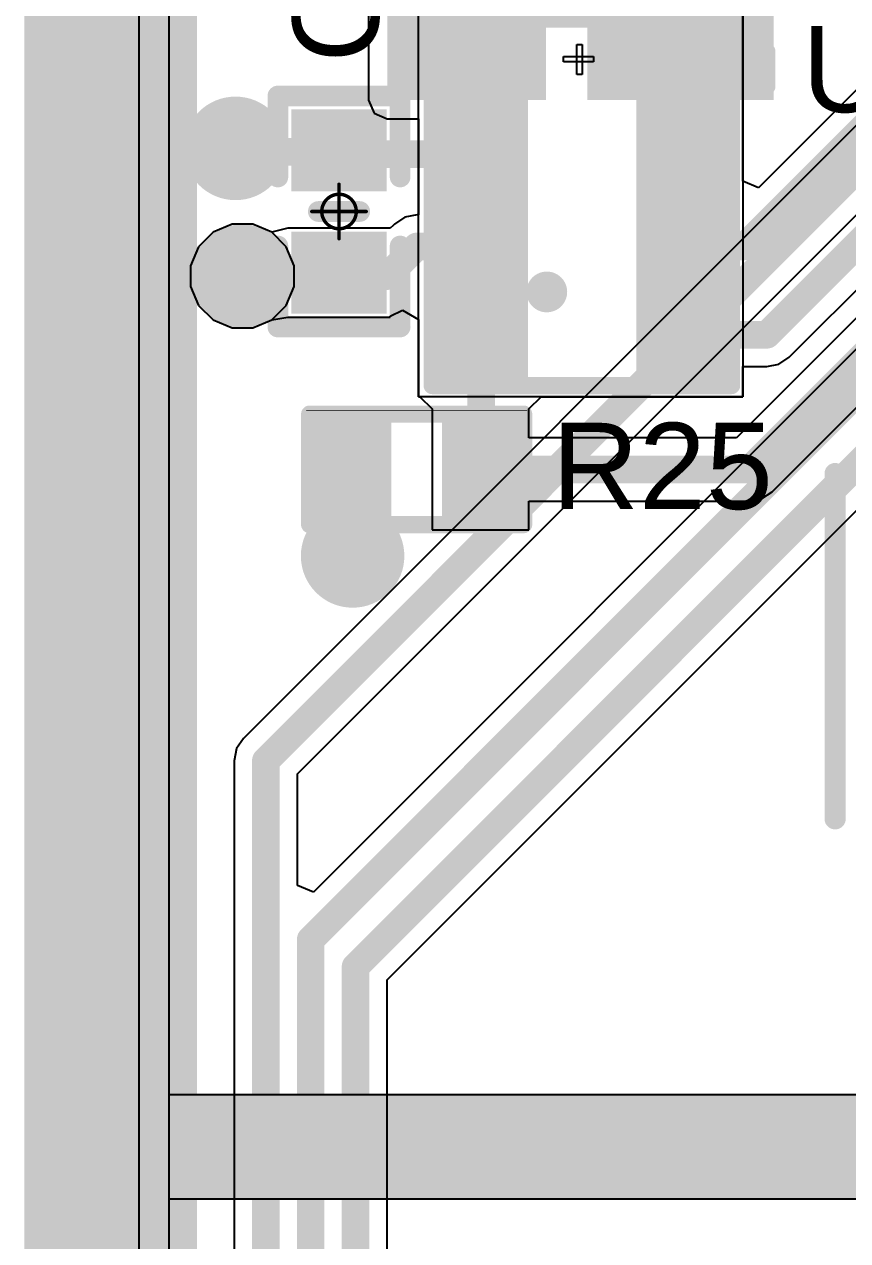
# Model space of a CAD drawing. Header units: inches. Extents: x -0.16 to 1.47, y -0.24 to 2.31.
# Drawn here: x -0.1592 to 0.0794, y 1.4136 to 1.7659 of the extents above; entities that cross this region are included whole.
import ezdxf

# ---------------------------------------------------------------- set-up
doc = ezdxf.new("R2010")
doc.units = ezdxf.units.IN
doc.header["$MEASUREMENT"] = 0
for name, color, linetype in [('Bottom Layer', 5, 'Continuous'), ('Bottom Overlay', 54, 'Continuous'), ('Bottom Solder', 6, 'Continuous'), ('GND', 76, 'Continuous'), ('Keep-Out Layer', 6, 'Continuous'), ('Mechanical 15', 56, 'Continuous'), ('POWER', 16, 'Continuous'), ('Top Layer', 1, 'Continuous'), ('Top Overlay', 2, 'Continuous'), ('Top Paste', 8, 'Continuous'), ('Top Solder', 216, 'Continuous'), ('Via Holes', 16, 'Continuous')]:
    doc.layers.add(name, color=color, linetype=linetype)
doc.styles.add('Arial', font='', dxfattribs={"height": 0.2})
doc.styles.get('Arial').set_extended_font_data('Arial')

# ---------------------------------------------------------------- blocks, each defined once
blk = doc.blocks.new('C_0402_L_3')
at = {"layer": 'Top Layer'}
for points in [[(-0.02559, 0.00984), (-0.00984, 0.00984), (-0.00984, -0.00984), (-0.02559, -0.00984)], [(0.00984, 0.00984), (0.02559, 0.00984), (0.02559, -0.00984), (0.00984, -0.00984)]]:
    blk.add_hatch(color=1, dxfattribs=at).paths.add_polyline_path(points)
at = {"layer": 'Top Paste'}
for points in [[(-0.02559, 0.00984), (-0.00984, 0.00984), (-0.00984, -0.00984), (-0.02559, -0.00984)], [(0.00984, 0.00984), (0.02559, 0.00984), (0.02559, -0.00984), (0.00984, -0.00984)]]:
    blk.add_hatch(color=8, dxfattribs=at).paths.add_polyline_path(points)
at = {"layer": 'Top Solder'}
for points in [[(-0.02959, 0.01384), (-0.00584, 0.01384), (-0.00584, -0.01384), (-0.02959, -0.01384)], [(0.00584, 0.01384), (0.02959, 0.01384), (0.02959, -0.01384), (0.00584, -0.01384)]]:
    blk.add_hatch(color=216, dxfattribs=at).paths.add_polyline_path(points)
at = {"layer": 'Mechanical 15'}
for points in [[(0, 0.00788, 0.001, 0.001, 0), (0, -0.00787, 0.001, 0.001, 0)], [(-0.00787, 0, 0.001, 0.001, 0), (0.00788, 0, 0.001, 0.001, 0)]]:
    blk.add_lwpolyline(points, format="xyseb", dxfattribs=at)
for points in [[(-0.00025, 0.00788, 0.0005, 0.0005, 1), (0.00025, 0.00788, 0.0005, 0.0005, 1)], [(0.005, 0, 0.001, 0.001, 1), (-0.005, 0, 0.001, 0.001, 1)], [(-0.00812, 0, 0.0005, 0.0005, 1), (-0.00762, 0, 0.0005, 0.0005, 1)], [(-0.00525, 0, 0.0005, 0.0005, 1), (-0.00475, 0, 0.0005, 0.0005, 1)], [(0.00475, 0, 0.0005, 0.0005, 1), (0.00525, 0, 0.0005, 0.0005, 1)], [(0.00763, 0, 0.0005, 0.0005, 1), (0.00813, 0, 0.0005, 0.0005, 1)], [(-0.00025, -0.00787, 0.0005, 0.0005, 1), (0.00025, -0.00787, 0.0005, 0.0005, 1)]]:
    blk.add_lwpolyline(points, format="xyseb", close=True, dxfattribs=at)
at = {"layer": 'Top Overlay'}
for points in [[(-0.03346, 0.01772, 0.006, 0.006, 0), (-0.03346, -0.01771, 0.006, 0.006, 0)], [(-0.03346, 0.01772, 0.006, 0.006, 0), (-0.01, 0.01772, 0.006, 0.006, 0)], [(0.01, 0.01772, 0.006, 0.006, 0), (0.03346, 0.01772, 0.006, 0.006, 0)], [(0.03346, 0.01772, 0.006, 0.006, 0), (0.03346, -0.01772, 0.006, 0.006, 0)], [(0, 0.006, 0.006, 0.006, 0), (0, -0.006, 0.006, 0.006, 0)], [(-0.03346, -0.01771, 0.006, 0.006, 0), (-0.03345, -0.01772, 0.006, 0.006, 0)], [(-0.03346, -0.01771, 0.006, 0.006, 0), (-0.01, -0.01771, 0.006, 0.006, 0)], [(0.01, -0.01771, 0.006, 0.006, 0), (0.03346, -0.01771, 0.006, 0.006, 0)]]:
    blk.add_lwpolyline(points, format="xyseb", dxfattribs=at)
for points in [[(-0.03496, 0.01772, 0.003, 0.003, 1), (-0.03196, 0.01772, 0.003, 0.003, 1)], [(-0.03496, 0.01772, 0.003, 0.003, 1), (-0.03196, 0.01772, 0.003, 0.003, 1)], [(-0.0115, 0.01772, 0.003, 0.003, 1), (-0.0085, 0.01772, 0.003, 0.003, 1)], [(0.0085, 0.01772, 0.003, 0.003, 1), (0.0115, 0.01772, 0.003, 0.003, 1)], [(0.03196, 0.01772, 0.003, 0.003, 1), (0.03496, 0.01772, 0.003, 0.003, 1)], [(0.03196, 0.01772, 0.003, 0.003, 1), (0.03496, 0.01772, 0.003, 0.003, 1)], [(-0.0015, 0.006, 0.003, 0.003, 1), (0.0015, 0.006, 0.003, 0.003, 1)], [(-0.0015, -0.006, 0.003, 0.003, 1), (0.0015, -0.006, 0.003, 0.003, 1)], [(-0.03496, -0.01771, 0.003, 0.003, 1), (-0.03196, -0.01771, 0.003, 0.003, 1)], [(-0.03496, -0.01771, 0.003, 0.003, 1), (-0.03196, -0.01771, 0.003, 0.003, 1)], [(-0.03496, -0.01771, 0.003, 0.003, 1), (-0.03196, -0.01771, 0.003, 0.003, 1)], [(-0.03495, -0.01772, 0.003, 0.003, 1), (-0.03195, -0.01772, 0.003, 0.003, 1)], [(-0.0115, -0.01771, 0.003, 0.003, 1), (-0.0085, -0.01771, 0.003, 0.003, 1)], [(0.0085, -0.01771, 0.003, 0.003, 1), (0.0115, -0.01771, 0.003, 0.003, 1)], [(0.03196, -0.01771, 0.003, 0.003, 1), (0.03496, -0.01771, 0.003, 0.003, 1)], [(0.03196, -0.01772, 0.003, 0.003, 1), (0.03496, -0.01772, 0.003, 0.003, 1)]]:
    blk.add_lwpolyline(points, format="xyseb", close=True, dxfattribs=at)
blk = doc.blocks.new('SPL06_001_5')
at = {"layer": 'Top Layer'}
for points in [[(-0.0374, 0.02953), (-0.0374, 0.04725), (-0.01968, 0.04725), (-0.01968, 0.02953)], [(0.01968, 0.02953), (0.01968, 0.04725), (0.0374, 0.04725), (0.0374, 0.02953)], [(-0.0374, 0.00393), (-0.0374, 0.02165), (-0.01968, 0.02165), (-0.01968, 0.00393)], [(0.01968, 0.00393), (0.01968, 0.02165), (0.0374, 0.02165), (0.0374, 0.00393)], [(-0.0374, -0.02165), (-0.0374, -0.00393), (-0.01968, -0.00393), (-0.01968, -0.02165)], [(0.01968, -0.02165), (0.01968, -0.00393), (0.0374, -0.00393), (0.0374, -0.02165)], [(-0.0374, -0.04725), (-0.0374, -0.02953), (-0.01968, -0.02953), (-0.01968, -0.04725)], [(0.01968, -0.04725), (0.01968, -0.02953), (0.0374, -0.02953), (0.0374, -0.04725)]]:
    blk.add_hatch(color=1, dxfattribs=at).paths.add_polyline_path(points)
at = {"layer": 'Top Paste'}
for points in [[(-0.0374, 0.02953), (-0.0374, 0.04725), (-0.01968, 0.04725), (-0.01968, 0.02953)], [(0.01968, 0.02953), (0.01968, 0.04725), (0.0374, 0.04725), (0.0374, 0.02953)], [(-0.0374, 0.00393), (-0.0374, 0.02165), (-0.01968, 0.02165), (-0.01968, 0.00393)], [(0.01968, 0.00393), (0.01968, 0.02165), (0.0374, 0.02165), (0.0374, 0.00393)], [(-0.0374, -0.02165), (-0.0374, -0.00393), (-0.01968, -0.00393), (-0.01968, -0.02165)], [(0.01968, -0.02165), (0.01968, -0.00393), (0.0374, -0.00393), (0.0374, -0.02165)], [(-0.0374, -0.04725), (-0.0374, -0.02953), (-0.01968, -0.02953), (-0.01968, -0.04725)], [(0.01968, -0.04725), (0.01968, -0.02953), (0.0374, -0.02953), (0.0374, -0.04725)]]:
    blk.add_hatch(color=8, dxfattribs=at).paths.add_polyline_path(points)
at = {"layer": 'Top Solder'}
for points in [[(-0.0414, 0.02553), (-0.0414, 0.05125), (-0.01568, 0.05125), (-0.01568, 0.02553)], [(0.01568, 0.02553), (0.01568, 0.05125), (0.0414, 0.05125), (0.0414, 0.02553)], [(-0.0414, -0.00007), (-0.0414, 0.02565), (-0.01568, 0.02565), (-0.01568, -0.00007)], [(0.01568, -0.00007), (0.01568, 0.02565), (0.0414, 0.02565), (0.0414, -0.00007)], [(-0.0414, -0.02565), (-0.0414, 0.00007), (-0.01568, 0.00007), (-0.01568, -0.02565)], [(0.01568, -0.02565), (0.01568, 0.00007), (0.0414, 0.00007), (0.0414, -0.02565)], [(-0.0414, -0.05125), (-0.0414, -0.02553), (-0.01568, -0.02553), (-0.01568, -0.05125)], [(0.01568, -0.05125), (0.01568, -0.02553), (0.0414, -0.02553), (0.0414, -0.05125)]]:
    blk.add_hatch(color=216, dxfattribs=at).paths.add_polyline_path(points)
at = {"layer": 'Top Overlay'}
for p, q in [((-0.00158, 0.03701), (-0.00158, 0.04567)), ((-0.00158, 0.04567), (0, 0.04567)), ((0, 0.04567), (0, 0.03701)), ((-0.00536, 0.04065), (-0.00536, 0.04222)), ((-0.00536, 0.04222), (0.0033, 0.04222)), ((0.0033, 0.04065), (-0.00536, 0.04065)), ((0.0033, 0.04222), (0.0033, 0.04065)), ((0.0033, 0.04065), (0.0033, 0.04065)), ((-0.00158, 0.03701), (-0.00158, 0.03701)), ((0, 0.03701), (-0.00158, 0.03701))]:
    blk.add_line(p, q, dxfattribs=at)
for points in [[(-0.04346, -0.0531, 0.005, 0.005, 0), (-0.04346, 0.0531, 0.005, 0.005, 0)], [(-0.04346, 0.0531, 0.005, 0.005, 0), (0.0433, 0.0531, 0.005, 0.005, 0)], [(0.0433, -0.0531, 0.005, 0.005, 0), (0.0433, 0.0531, 0.005, 0.005, 0)], [(0.04854, 0.03861, 0.005, 0.005, 0), (0.05354, 0.04361, 0.005, 0.005, 0)], [(0.05354, 0.03361, 0.005, 0.005, 0), (0.05354, 0.04361, 0.005, 0.005, 0)], [(0.04854, 0.03861, 0.005, 0.005, 0), (0.05354, 0.03361, 0.005, 0.005, 0)], [(-0.04346, -0.0531, 0.005, 0.005, 0), (0.0433, -0.0531, 0.005, 0.005, 0)]]:
    blk.add_lwpolyline(points, format="xyseb", dxfattribs=at)
for points in [[(-0.04471, 0.0531, 0.0025, 0.0025, 1), (-0.04221, 0.0531, 0.0025, 0.0025, 1)], [(-0.04471, 0.0531, 0.0025, 0.0025, 1), (-0.04221, 0.0531, 0.0025, 0.0025, 1)], [(0.04205, 0.0531, 0.0025, 0.0025, 1), (0.04455, 0.0531, 0.0025, 0.0025, 1)], [(0.04205, 0.0531, 0.0025, 0.0025, 1), (0.04455, 0.0531, 0.0025, 0.0025, 1)], [(0.05229, 0.04361, 0.0025, 0.0025, 1), (0.05479, 0.04361, 0.0025, 0.0025, 1)], [(0.05229, 0.04361, 0.0025, 0.0025, 1), (0.05479, 0.04361, 0.0025, 0.0025, 1)], [(0.04729, 0.03861, 0.0025, 0.0025, 1), (0.04979, 0.03861, 0.0025, 0.0025, 1)], [(0.04729, 0.03861, 0.0025, 0.0025, 1), (0.04979, 0.03861, 0.0025, 0.0025, 1)], [(0.05229, 0.03361, 0.0025, 0.0025, 1), (0.05479, 0.03361, 0.0025, 0.0025, 1)], [(0.05229, 0.03361, 0.0025, 0.0025, 1), (0.05479, 0.03361, 0.0025, 0.0025, 1)], [(-0.00729, -0.02598, 0.00591, 0.00591, 1), (-0.01319, -0.02598, 0.00591, 0.00591, 1)], [(-0.01467, -0.02598, 0.00295, 0.00295, 1), (-0.01171, -0.02598, 0.00295, 0.00295, 1)], [(-0.00877, -0.02598, 0.00295, 0.00295, 1), (-0.00581, -0.02598, 0.00295, 0.00295, 1)], [(-0.04471, -0.0531, 0.0025, 0.0025, 1), (-0.04221, -0.0531, 0.0025, 0.0025, 1)], [(-0.04471, -0.0531, 0.0025, 0.0025, 1), (-0.04221, -0.0531, 0.0025, 0.0025, 1)], [(0.04205, -0.0531, 0.0025, 0.0025, 1), (0.04455, -0.0531, 0.0025, 0.0025, 1)], [(0.04205, -0.0531, 0.0025, 0.0025, 1), (0.04455, -0.0531, 0.0025, 0.0025, 1)]]:
    blk.add_lwpolyline(points, format="xyseb", close=True, dxfattribs=at)
blk = doc.blocks.new('R___0402_6')
at = {"layer": 'Top Layer'}
for points in [[(-0.0275, -0.0125), (-0.0275, 0.0125), (-0.0095, 0.0125), (-0.0095, -0.0125)], [(0.0095, -0.0125), (0.0095, 0.0125), (0.0275, 0.0125), (0.0275, -0.0125)]]:
    blk.add_hatch(color=1, dxfattribs=at).paths.add_polyline_path(points)
at = {"layer": 'Top Paste'}
for points in [[(-0.0275, -0.0125), (-0.0275, 0.0125), (-0.0095, 0.0125), (-0.0095, -0.0125)], [(0.0095, -0.0125), (0.0095, 0.0125), (0.0275, 0.0125), (0.0275, -0.0125)]]:
    blk.add_hatch(color=8, dxfattribs=at).paths.add_polyline_path(points)
at = {"layer": 'Top Solder'}
for points in [[(-0.02967, -0.01467), (-0.02967, 0.01467), (-0.00733, 0.01467), (-0.00733, -0.01467)], [(0.00733, -0.01467), (0.00733, 0.01467), (0.02967, 0.01467), (0.02967, -0.01467)]]:
    blk.add_hatch(color=216, dxfattribs=at).paths.add_polyline_path(points)
at = {"layer": 'Top Overlay'}
for points in [[(-0.031, 0.016, 0.005, 0.005, 0), (-0.031, -0.016, 0.005, 0.005, 0)], [(0.031, 0.016, 0.005, 0.005, 0), (-0.031, 0.016, 0.005, 0.005, 0)], [(0.031, 0.016, 0.005, 0.005, 0), (0.031, -0.016, 0.005, 0.005, 0)], [(0.031, -0.016, 0.005, 0.005, 0), (-0.031, -0.016, 0.005, 0.005, 0)], [(0.032, -0.017, 0.000127, 0.000127, 0), (-0.032, -0.017, 0.000127, 0.000127, 0)]]:
    blk.add_lwpolyline(points, format="xyseb", dxfattribs=at)
for points in [[(-0.03225, 0.016, 0.0025, 0.0025, 1), (-0.02975, 0.016, 0.0025, 0.0025, 1)], [(-0.03225, 0.016, 0.0025, 0.0025, 1), (-0.02975, 0.016, 0.0025, 0.0025, 1)], [(0.02975, 0.016, 0.0025, 0.0025, 1), (0.03225, 0.016, 0.0025, 0.0025, 1)], [(0.02975, 0.016, 0.0025, 0.0025, 1), (0.03225, 0.016, 0.0025, 0.0025, 1)], [(-0.03225, -0.016, 0.0025, 0.0025, 1), (-0.02975, -0.016, 0.0025, 0.0025, 1)], [(-0.03225, -0.016, 0.0025, 0.0025, 1), (-0.02975, -0.016, 0.0025, 0.0025, 1)], [(0.02975, -0.016, 0.0025, 0.0025, 1), (0.03225, -0.016, 0.0025, 0.0025, 1)], [(0.02975, -0.016, 0.0025, 0.0025, 1), (0.03225, -0.016, 0.0025, 0.0025, 1)], [(-0.03203, -0.017, 0.0000635, 0.0000635, 1), (-0.03197, -0.017, 0.0000635, 0.0000635, 1)], [(0.03197, -0.017, 0.0000635, 0.0000635, 1), (0.03203, -0.017, 0.0000635, 0.0000635, 1)]]:
    blk.add_lwpolyline(points, format="xyseb", close=True, dxfattribs=at)
blk = doc.blocks.new('TSW_SMD_6_6_5_32')
at = {"layer": 'Top Layer'}
for points in [[(0.00139, 0.10278), (0.05061, 0.10278), (0.05061, 0.07522), (0.00139, 0.07522)], [(0.14862, 0.10278), (0.19783, 0.10278), (0.19783, 0.07522), (0.14862, 0.07522)], [(0.00139, 0.02378), (0.05061, 0.02378), (0.05061, -0.00378), (0.00139, -0.00378)], [(0.14839, 0.02378), (0.19761, 0.02378), (0.19761, -0.00378), (0.14839, -0.00378)]]:
    blk.add_hatch(color=1, dxfattribs=at).paths.add_polyline_path(points)
at = {"layer": 'Top Paste'}
for points in [[(0.00139, 0.10278), (0.05061, 0.10278), (0.05061, 0.07522), (0.00139, 0.07522)], [(0.14862, 0.10278), (0.19783, 0.10278), (0.19783, 0.07522), (0.14862, 0.07522)], [(0.00139, 0.02378), (0.05061, 0.02378), (0.05061, -0.00378), (0.00139, -0.00378)], [(0.14839, 0.02378), (0.19761, 0.02378), (0.19761, -0.00378), (0.14839, -0.00378)]]:
    blk.add_hatch(color=8, dxfattribs=at).paths.add_polyline_path(points)
at = {"layer": 'Top Solder'}
for points in [[(-0.00261, 0.10678), (0.05461, 0.10678), (0.05461, 0.07122), (-0.00261, 0.07122)], [(0.14462, 0.10678), (0.20183, 0.10678), (0.20183, 0.07122), (0.14462, 0.07122)], [(-0.00261, 0.02778), (0.05461, 0.02778), (0.05461, -0.00778), (-0.00261, -0.00778)], [(0.14439, 0.02778), (0.20161, 0.02778), (0.20161, -0.00778), (0.14439, -0.00778)]]:
    blk.add_hatch(color=216, dxfattribs=at).paths.add_polyline_path(points)
at = {"layer": 'Mechanical 15'}
for points in [[(0, 0.01969, 0.00197, 0.00197, 0), (0, -0.01969, 0.00197, 0.00197, 0)], [(0.01969, 0, 0.00197, 0.00197, 0), (-0.01969, 0, 0.00197, 0.00197, 0)]]:
    blk.add_lwpolyline(points, format="xyseb", dxfattribs=at)
for points in [[(-0.00049, 0.01969, 0.000984, 0.000984, 1), (0.00049, 0.01969, 0.000984, 0.000984, 1)], [(0.01378, 0, 0.00197, 0.00197, 1), (-0.01378, 0, 0.00197, 0.00197, 1)], [(-0.02018, 0, 0.000984, 0.000984, 1), (-0.01919, 0, 0.000984, 0.000984, 1)], [(-0.01427, 0, 0.000984, 0.000984, 1), (-0.01329, 0, 0.000984, 0.000984, 1)], [(0.01329, 0, 0.000984, 0.000984, 1), (0.01427, 0, 0.000984, 0.000984, 1)], [(0.01919, 0, 0.000984, 0.000984, 1), (0.02018, 0, 0.000984, 0.000984, 1)], [(-0.00049, -0.01969, 0.000984, 0.000984, 1), (0.00049, -0.01969, 0.000984, 0.000984, 1)]]:
    blk.add_lwpolyline(points, format="xyseb", close=True, dxfattribs=at)
at = {"layer": 'Top Overlay'}
for points in [[(0.192, 0.117, 0.00616, 0.00616, 0), (0.012, 0.117, 0.00616, 0.00616, 0)], [(0.21, 0.1, 0.00616, 0.00616, 0), (0.21, 0, 0.00616, 0.00616, 0)], [(-0.013, 0.083, 0.00616, 0.00616, 0), (-0.013, 0.02, 0.00616, 0.00616, 0)], [(0.025, -0.022, 0.00616, 0.00616, 0), (0.014, -0.022, 0.00616, 0.00616, 0)], [(0.191, -0.022, 0.00616, 0.00616, 0), (0.025, -0.022, 0.00616, 0.00616, 0)]]:
    blk.add_lwpolyline(points, format="xyseb", dxfattribs=at)
for points in [[(0.01046, 0.117, 0.00308, 0.00308, 1), (0.01354, 0.117, 0.00308, 0.00308, 1)], [(0.19046, 0.117, 0.00308, 0.00308, 1), (0.19354, 0.117, 0.00308, 0.00308, 1)], [(0.20846, 0.1, 0.00308, 0.00308, 1), (0.21154, 0.1, 0.00308, 0.00308, 1)], [(-0.01454, 0.083, 0.00308, 0.00308, 1), (-0.01146, 0.083, 0.00308, 0.00308, 1)], [(-0.01454, 0.02, 0.00308, 0.00308, 1), (-0.01146, 0.02, 0.00308, 0.00308, 1)], [(0.20846, 0, 0.00308, 0.00308, 1), (0.21154, 0, 0.00308, 0.00308, 1)], [(0.01246, -0.022, 0.00308, 0.00308, 1), (0.01554, -0.022, 0.00308, 0.00308, 1)], [(0.02346, -0.022, 0.00308, 0.00308, 1), (0.02654, -0.022, 0.00308, 0.00308, 1)], [(0.02346, -0.022, 0.00308, 0.00308, 1), (0.02654, -0.022, 0.00308, 0.00308, 1)], [(0.18946, -0.022, 0.00308, 0.00308, 1), (0.19254, -0.022, 0.00308, 0.00308, 1)]]:
    blk.add_lwpolyline(points, format="xyseb", close=True, dxfattribs=at)

msp = doc.modelspace()

# ---------------------------------------------------------------- hatches: boundary and pattern name
at = {"layer": 'Bottom Layer'}
h = msp.add_hatch(color=5, dxfattribs=at)
edge = h.paths.add_edge_path()
edge.add_arc((-0.098, 1.73), 0.01, 0, 360)
h = msp.add_hatch(color=5, dxfattribs=at)
edge = h.paths.add_edge_path()
edge.add_arc((-0.096, 1.693), 0.01, 0, 360)
h = msp.add_hatch(color=5, dxfattribs=at)
edge = h.paths.add_edge_path()
edge.add_arc((-0.06406, 1.61193), 0.01, 0, 360)
at = {"layer": 'Bottom Solder'}
h = msp.add_hatch(color=6, dxfattribs=at)
edge = h.paths.add_edge_path()
edge.add_arc((-0.098, 1.73), 0.014, 0, 360)
h = msp.add_hatch(color=6, dxfattribs=at)
edge = h.paths.add_edge_path()
edge.add_arc((-0.096, 1.693), 0.014, 0, 360)
h = msp.add_hatch(color=6, dxfattribs=at)
edge = h.paths.add_edge_path()
edge.add_arc((-0.06406, 1.61193), 0.014, 0, 360)
at = {"layer": 'GND'}
h = msp.add_hatch(color=76, dxfattribs=at)
edge = h.paths.add_edge_path()
edge.add_arc((-0.096, 1.693), 0.015, 0, 360)
at = {"layer": 'POWER'}
h = msp.add_hatch(color=16, dxfattribs=at)
edge = h.paths.add_edge_path()
edge.add_arc((-0.098, 1.73), 0.015, 0, 360)
h = msp.add_hatch(color=16, dxfattribs=at)
edge = h.paths.add_edge_path()
edge.add_arc((-0.06406, 1.61193), 0.015, 0, 360)
at = {"layer": 'Top Layer'}
for points in [[(-0.054, 1.744), (-0.008, 1.744), (-0.008, 1.811), (-0.054, 1.811)], [(0.058, 1.811), (0.004, 1.811), (0.004, 1.744), (0.058, 1.744)]]:
    msp.add_hatch(color=1, dxfattribs=at).paths.add_polyline_path(points)
h = msp.add_hatch(color=1, dxfattribs=at)
edge = h.paths.add_edge_path()
edge.add_arc((-0.098, 1.73), 0.01, 0, 360)
h = msp.add_hatch(color=1, dxfattribs=at)
edge = h.paths.add_edge_path()
edge.add_arc((-0.096, 1.693), 0.01, 0, 360)
h = msp.add_hatch(color=1, dxfattribs=at)
edge = h.paths.add_edge_path()
edge.add_arc((-0.06406, 1.61193), 0.01, 0, 360)
at = {"layer": 'Top Solder'}
h = msp.add_hatch(color=216, dxfattribs=at)
edge = h.paths.add_edge_path()
edge.add_arc((-0.098, 1.73), 0.014, 0, 360)
h = msp.add_hatch(color=216, dxfattribs=at)
edge = h.paths.add_edge_path()
edge.add_arc((-0.096, 1.693), 0.014, 0, 360)
h = msp.add_hatch(color=216, dxfattribs=at)
edge = h.paths.add_edge_path()
edge.add_arc((-0.06406, 1.61193), 0.014, 0, 360)
at = {"layer": 'Via Holes'}
h = msp.add_hatch(color=7, dxfattribs=at)
edge = h.paths.add_edge_path()
edge.add_arc((-0.098, 1.73), 0.005, 0, 360)
h = msp.add_hatch(color=7, dxfattribs=at)
edge = h.paths.add_edge_path()
edge.add_arc((-0.096, 1.693), 0.005, 0, 360)
h = msp.add_hatch(color=7, dxfattribs=at)
edge = h.paths.add_edge_path()
edge.add_arc((-0.06406, 1.61193), 0.005, 0, 360)

# ---------------------------------------------------------------- linework, layer by layer
at = {"layer": 'Bottom Layer'}
for p, q in [((-0.12597, -0.0807), (-0.12597, 2.06026)), ((0.40071, 2.05549), (-0.0957, 1.55908)), ((-0.08003, 1.54879), (0.411, 2.03982)), ((0.417, 2.00698), (-0.07541, 1.51456)), ((-0.05403, 1.48912), (0.18138, 1.72453)), ((-0.1045, 1.70572), (-0.10872, 1.7015)), ((-0.09898, 1.708), (-0.1045, 1.70572)), ((-0.09302, 1.708), (-0.09898, 1.708)), ((-0.0875, 1.70572), (-0.09302, 1.708)), ((-0.08328, 1.7015), (-0.0875, 1.70572)), ((-0.10872, 1.7015), (-0.111, 1.69598)), ((-0.081, 1.69598), (-0.08328, 1.7015)), ((-0.111, 1.69598), (-0.111, 1.69002)), ((-0.081, 1.69002), (-0.081, 1.69598)), ((-0.111, 1.69002), (-0.10872, 1.6845)), ((-0.08328, 1.6845), (-0.081, 1.69002)), ((-0.10872, 1.6845), (-0.1045, 1.68028)), ((-0.0875, 1.68028), (-0.08328, 1.6845)), ((-0.1045, 1.68028), (-0.09898, 1.678)), ((-0.09898, 1.678), (-0.09302, 1.678)), ((-0.09302, 1.678), (-0.0875, 1.68028)), ((-0.0957, 1.55908), (-0.09769, 1.55611)), ((-0.09769, 1.55611), (-0.09839, 1.55259)), ((-0.09839, 1.55259), (-0.09839, 0.89521)), ((-0.08003, 1.51648), (-0.08003, 1.54879)), ((-0.07541, 1.51456), (-0.08003, 1.51648)), ((-0.05403, 0.91605), (-0.05403, 1.48912))]:
    msp.add_line(p, q, dxfattribs=at)
for points in [[(-0.08921, 1.55259, 0.008, 0.008, 0), (0.40719, 2.049, 0.008, 0.008, 0)], [(-0.07621, 1.50079, 0.008, 0.008, 0), (0.432, 2.009, 0.008, 0.008, 0)], [(-0.06321, 1.49292, 0.008, 0.008, 0), (0.43387, 1.99, 0.008, 0.008, 0)], [(-0.08921, 0.89521, 0.008, 0.008, 0), (-0.08921, 1.55259, 0.008, 0.008, 0)], [(-0.07621, 0.90686, 0.008, 0.008, 0), (-0.07621, 1.50079, 0.008, 0.008, 0)], [(-0.06321, 0.91225, 0.008, 0.008, 0), (-0.06321, 1.49292, 0.008, 0.008, 0)]]:
    msp.add_lwpolyline(points, format="xyseb", dxfattribs=at)
for points in [[(-0.09121, 1.55259, 0.004, 0.004, 1), (-0.08721, 1.55259, 0.004, 0.004, 1)], [(-0.09121, 1.55259, 0.004, 0.004, 1), (-0.08721, 1.55259, 0.004, 0.004, 1)], [(-0.07821, 1.50079, 0.004, 0.004, 1), (-0.07421, 1.50079, 0.004, 0.004, 1)], [(-0.07821, 1.50079, 0.004, 0.004, 1), (-0.07421, 1.50079, 0.004, 0.004, 1)], [(-0.06521, 1.49292, 0.004, 0.004, 1), (-0.06121, 1.49292, 0.004, 0.004, 1)], [(-0.06521, 1.49292, 0.004, 0.004, 1), (-0.06121, 1.49292, 0.004, 0.004, 1)]]:
    msp.add_lwpolyline(points, format="xyseb", close=True, dxfattribs=at)
at = {"layer": 'Bottom Overlay'}
msp.add_lwpolyline([(-0.13421, -0.08202, 0.05, 0.05, 0), (-0.13421, 2.07388, 0.05, 0.05, 0)], format="xyseb", dxfattribs=at)
msp.add_lwpolyline([(-0.13421, -0.08202, 0.05, 0.05, 0), (-0.13421, 2.07388, 0.05, 0.05, 0)], format="xyseb", dxfattribs=at)
at = {"layer": 'GND'}
msp.add_line((-0.11721, -0.07753), (-0.11721, 2.0721), dxfattribs=at)
msp.add_lwpolyline([(-0.13731, -0.08202, 0.04, 0.04, 0), (-0.13731, 2.07388, 0.04, 0.04, 0)], format="xyseb", dxfattribs=at)
at = {"layer": 'Keep-Out Layer'}
msp.add_lwpolyline([(-0.13421, -0.08202, 0.00616, 0.00616, 0), (-0.13421, 2.07388, 0.00616, 0.00616, 0)], format="xyseb", dxfattribs=at)
at = {"layer": 'POWER'}
for p, q in [((-0.11721, 1.45585), (-0.11721, 2.0721)), ((0.24279, 1.45585), (-0.11721, 1.45585)), ((-0.11721, 1.28585), (-0.11721, 1.42571)), ((-0.11721, 1.42571), (0.23655, 1.42571))]:
    msp.add_line(p, q, dxfattribs=at)
for points in [[(-0.13731, -0.08202, 0.04, 0.04, 0), (-0.13731, 2.07388, 0.04, 0.04, 0)], [(-0.14321, 1.27078, 0.03, 0.03, 0), (-0.14321, 1.48978, 0.03, 0.03, 0)], [(-0.13321, 1.44078, 0.03, 0.03, 0), (0.24279, 1.44078, 0.03, 0.03, 0)], [(-0.13321, 1.27078, 0.03, 0.03, 0), (-0.13321, 1.44078, 0.03, 0.03, 0)]]:
    msp.add_lwpolyline(points, format="xyseb", dxfattribs=at)
for points in [[(-0.15071, 1.48978, 0.015, 0.015, 1), (-0.13571, 1.48978, 0.015, 0.015, 1)], [(-0.14071, 1.44078, 0.015, 0.015, 1), (-0.12571, 1.44078, 0.015, 0.015, 1)], [(-0.14071, 1.44078, 0.015, 0.015, 1), (-0.12571, 1.44078, 0.015, 0.015, 1)]]:
    msp.add_lwpolyline(points, format="xyseb", close=True, dxfattribs=at)
at = {"layer": 'Top Layer'}
for p, q in [((-0.12597, -0.0807), (-0.12597, 2.06026)), ((0.30351, 1.96849), (0.05362, 1.7186)), ((-0.05941, 1.811), (-0.05941, 1.744)), ((-0.045, 1.658), (-0.045, 1.773)), ((0.049, 1.772), (0.049, 1.658)), ((0.049, 1.72051), (0.049, 1.772)), ((-0.05941, 1.744), (-0.05783, 1.74017)), ((-0.05783, 1.74017), (-0.054, 1.73859)), ((-0.054, 1.73859), (-0.045, 1.73859)), ((-0.045, 1.73859), (-0.045, 1.71078)), ((0.06249, 1.66951), (0.1278, 1.73482)), ((0.05362, 1.7186), (0.049, 1.72051)), ((-0.04891, 1.71008), (-0.05189, 1.70809)), ((-0.0454, 1.71078), (-0.04891, 1.71008)), ((-0.045, 1.71078), (-0.0454, 1.71078)), ((-0.1045, 1.70572), (-0.10872, 1.7015)), ((-0.09898, 1.708), (-0.1045, 1.70572)), ((-0.09302, 1.708), (-0.09898, 1.708)), ((-0.0875, 1.70572), (-0.09302, 1.708)), ((-0.08284, 1.70687), (-0.0875, 1.70572)), ((-0.05316, 1.70687), (-0.08284, 1.70687)), ((-0.08284, 1.70687), (-0.08284, 1.70687)), ((-0.05233, 1.70766), (-0.05316, 1.70687)), ((-0.05316, 1.70687), (-0.05316, 1.70687)), ((-0.05316, 1.70687), (-0.05316, 1.70687)), ((-0.05189, 1.70809), (-0.05233, 1.70766)), ((-0.10872, 1.7015), (-0.111, 1.69598)), ((-0.111, 1.69598), (-0.111, 1.69002)), ((0.09944, 1.69842), (0.0472, 1.64618)), ((-0.111, 1.69002), (-0.10872, 1.6845)), ((-0.10872, 1.6845), (-0.1045, 1.68028)), ((-0.0875, 1.68029), (-0.08284, 1.68113)), ((-0.08284, 1.68113), (-0.08284, 1.68113)), ((-0.08284, 1.68113), (-0.05316, 1.68113)), ((-0.05316, 1.68141), (-0.04959, 1.68316)), ((-0.05316, 1.68113), (-0.05316, 1.68141)), ((-0.04959, 1.68316), (-0.045, 1.68046)), ((0.05749, 1.63051), (0.10973, 1.68276)), ((-0.1045, 1.68028), (-0.09898, 1.678)), ((-0.09898, 1.678), (-0.09302, 1.678)), ((-0.09302, 1.678), (-0.0875, 1.68028)), ((-0.0875, 1.68028), (-0.0875, 1.68029)), ((-0.045, 1.68046), (-0.045, 1.658)), ((0.049, 1.658), (0.049, 1.66682)), ((0.049, 1.66682), (0.056, 1.66682)), ((0.056, 1.66682), (0.05951, 1.66752)), ((0.05951, 1.66752), (0.06249, 1.66951)), ((0.049, 1.658), (-0.045, 1.658)), ((-0.045, 1.658), (-0.04455, 1.658)), ((-0.04455, 1.658), (-0.041, 1.6545)), ((-0.013, 1.6545), (-0.00945, 1.658)), ((-0.00945, 1.658), (0.049, 1.658)), ((-0.041, 1.6545), (-0.041, 1.6195)), ((-0.013, 1.64618), (-0.013, 1.6545)), ((0.0472, 1.64618), (-0.013, 1.64618)), ((0.051, 1.62782), (0.05451, 1.62852)), ((0.05451, 1.62852), (0.05749, 1.63051)), ((-0.013, 1.6195), (-0.013, 1.62782)), ((-0.013, 1.62782), (0.051, 1.62782)), ((-0.041, 1.6195), (-0.013, 1.6195))]:
    msp.add_line(p, q, dxfattribs=at)
for points in [[(0.0496, 1.7016, 0.008, 0.008, 0), (0.31, 1.962, 0.008, 0.008, 0)], [(0.056, 1.676, 0.008, 0.008, 0), (0.124, 1.744, 0.008, 0.008, 0)], [(-0.098, 1.73, 0.008, 0.008, 0), (-0.097, 1.729, 0.008, 0.008, 0)], [(-0.097, 1.729, 0.008, 0.008, 0), (-0.06843, 1.729, 0.008, 0.008, 0)], [(-0.06843, 1.729, 0.008, 0.008, 0), (-0.068, 1.72943, 0.008, 0.008, 0)], [(-0.0663, 1.7283, 0.008, 0.008, 0), (-0.0272, 1.7283, 0.008, 0.008, 0)], [(-0.0272, 1.7283, 0.008, 0.008, 0), (-0.02608, 1.72718, 0.008, 0.008, 0)], [(-0.054, 1.693, 0.008, 0.008, 0), (-0.0454, 1.7016, 0.008, 0.008, 0)], [(-0.0454, 1.7016, 0.008, 0.008, 0), (-0.02608, 1.7016, 0.008, 0.008, 0)], [(0.031, 1.7016, 0.008, 0.008, 0), (0.0496, 1.7016, 0.008, 0.008, 0)], [(-0.096, 1.693, 0.008, 0.008, 0), (-0.069, 1.693, 0.008, 0.008, 0)], [(-0.069, 1.693, 0.008, 0.008, 0), (-0.068, 1.694, 0.008, 0.008, 0)], [(-0.068, 1.693, 0.008, 0.008, 0), (-0.054, 1.693, 0.008, 0.008, 0)], [(0.051, 1.637, 0.008, 0.008, 0), (0.10593, 1.69193, 0.008, 0.008, 0)], [(-0.02679, 1.67529, 0.008, 0.008, 0), (-0.02608, 1.676, 0.008, 0.008, 0)], [(-0.02679, 1.637, 0.008, 0.008, 0), (-0.02679, 1.67529, 0.008, 0.008, 0)], [(0.031, 1.676, 0.008, 0.008, 0), (0.056, 1.676, 0.008, 0.008, 0)], [(-0.06406, 1.61193, 0.015, 0.015, 0), (-0.06406, 1.63349, 0.015, 0.015, 0)], [(-0.027, 1.637, 0.008, 0.008, 0), (-0.02679, 1.637, 0.008, 0.008, 0)], [(-0.02679, 1.637, 0.008, 0.008, 0), (0.051, 1.637, 0.008, 0.008, 0)]]:
    msp.add_lwpolyline(points, format="xyseb", dxfattribs=at)
for points in [[(-0.1, 1.73, 0.004, 0.004, 1), (-0.096, 1.73, 0.004, 0.004, 1)], [(-0.099, 1.729, 0.004, 0.004, 1), (-0.095, 1.729, 0.004, 0.004, 1)], [(-0.099, 1.729, 0.004, 0.004, 1), (-0.095, 1.729, 0.004, 0.004, 1)], [(-0.07043, 1.729, 0.004, 0.004, 1), (-0.06643, 1.729, 0.004, 0.004, 1)], [(-0.07043, 1.729, 0.004, 0.004, 1), (-0.06643, 1.729, 0.004, 0.004, 1)], [(-0.07, 1.72943, 0.004, 0.004, 1), (-0.066, 1.72943, 0.004, 0.004, 1)], [(-0.0683, 1.7283, 0.004, 0.004, 1), (-0.0643, 1.7283, 0.004, 0.004, 1)], [(-0.0292, 1.7283, 0.004, 0.004, 1), (-0.0252, 1.7283, 0.004, 0.004, 1)], [(-0.0292, 1.7283, 0.004, 0.004, 1), (-0.0252, 1.7283, 0.004, 0.004, 1)], [(-0.02808, 1.72718, 0.004, 0.004, 1), (-0.02408, 1.72718, 0.004, 0.004, 1)], [(-0.0474, 1.7016, 0.004, 0.004, 1), (-0.0434, 1.7016, 0.004, 0.004, 1)], [(-0.0474, 1.7016, 0.004, 0.004, 1), (-0.0434, 1.7016, 0.004, 0.004, 1)], [(-0.02808, 1.7016, 0.004, 0.004, 1), (-0.02408, 1.7016, 0.004, 0.004, 1)], [(0.029, 1.7016, 0.004, 0.004, 1), (0.033, 1.7016, 0.004, 0.004, 1)], [(0.0476, 1.7016, 0.004, 0.004, 1), (0.0516, 1.7016, 0.004, 0.004, 1)], [(0.0476, 1.7016, 0.004, 0.004, 1), (0.0516, 1.7016, 0.004, 0.004, 1)], [(-0.098, 1.693, 0.004, 0.004, 1), (-0.094, 1.693, 0.004, 0.004, 1)], [(-0.071, 1.693, 0.004, 0.004, 1), (-0.067, 1.693, 0.004, 0.004, 1)], [(-0.071, 1.693, 0.004, 0.004, 1), (-0.067, 1.693, 0.004, 0.004, 1)], [(-0.07, 1.694, 0.004, 0.004, 1), (-0.066, 1.694, 0.004, 0.004, 1)], [(-0.07, 1.693, 0.004, 0.004, 1), (-0.066, 1.693, 0.004, 0.004, 1)], [(-0.056, 1.693, 0.004, 0.004, 1), (-0.052, 1.693, 0.004, 0.004, 1)], [(-0.056, 1.693, 0.004, 0.004, 1), (-0.052, 1.693, 0.004, 0.004, 1)], [(-0.02879, 1.67529, 0.004, 0.004, 1), (-0.02479, 1.67529, 0.004, 0.004, 1)], [(-0.02879, 1.67529, 0.004, 0.004, 1), (-0.02479, 1.67529, 0.004, 0.004, 1)], [(-0.02808, 1.676, 0.004, 0.004, 1), (-0.02408, 1.676, 0.004, 0.004, 1)], [(0.029, 1.676, 0.004, 0.004, 1), (0.033, 1.676, 0.004, 0.004, 1)], [(0.054, 1.676, 0.004, 0.004, 1), (0.058, 1.676, 0.004, 0.004, 1)], [(0.054, 1.676, 0.004, 0.004, 1), (0.058, 1.676, 0.004, 0.004, 1)], [(-0.06782, 1.63349, 0.0075, 0.0075, 1), (-0.06032, 1.63349, 0.0075, 0.0075, 1)], [(-0.029, 1.637, 0.004, 0.004, 1), (-0.025, 1.637, 0.004, 0.004, 1)], [(-0.02879, 1.637, 0.004, 0.004, 1), (-0.02479, 1.637, 0.004, 0.004, 1)], [(-0.02879, 1.637, 0.004, 0.004, 1), (-0.02479, 1.637, 0.004, 0.004, 1)], [(-0.02879, 1.637, 0.004, 0.004, 1), (-0.02479, 1.637, 0.004, 0.004, 1)], [(0.049, 1.637, 0.004, 0.004, 1), (0.053, 1.637, 0.004, 0.004, 1)], [(0.049, 1.637, 0.004, 0.004, 1), (0.053, 1.637, 0.004, 0.004, 1)], [(-0.06782, 1.61193, 0.0075, 0.0075, 1), (-0.06032, 1.61193, 0.0075, 0.0075, 1)]]:
    msp.add_lwpolyline(points, format="xyseb", close=True, dxfattribs=at)
at = {"layer": 'Top Overlay'}
msp.add_lwpolyline([(-0.13421, -0.08302, 0.05, 0.05, 0), (-0.13421, 2.07288, 0.05, 0.05, 0)], format="xyseb", dxfattribs=at)

# ---------------------------------------------------------------- block references
msp.add_blockref('SPL06_001_5', (0.00246, 1.71439))
for name, p, rotation in [('C_0402_L_3', (-0.068, 1.71171), 90), ('TSW_SMD_6_6_5_32', (0.28579, 1.63578), 180), ('R___0402_6', (-0.0455, 1.637), 180)]:
    msp.add_blockref(name, p, dxfattribs=dict(rotation=rotation))

# ---------------------------------------------------------------- texts
at = {"layer": 'Top Overlay', "style": 'Arial'}
msp.add_text('C31', height=0.025, rotation=90, dxfattribs=at).set_placement((-0.0565, 1.75484))
for s, p in [('U8', (0.06617, 1.7405)), ('R25', (-0.00632, 1.6255))]:
    msp.add_text(s, height=0.025, dxfattribs=at).set_placement(p)

doc.saveas('drawing.dxf')
